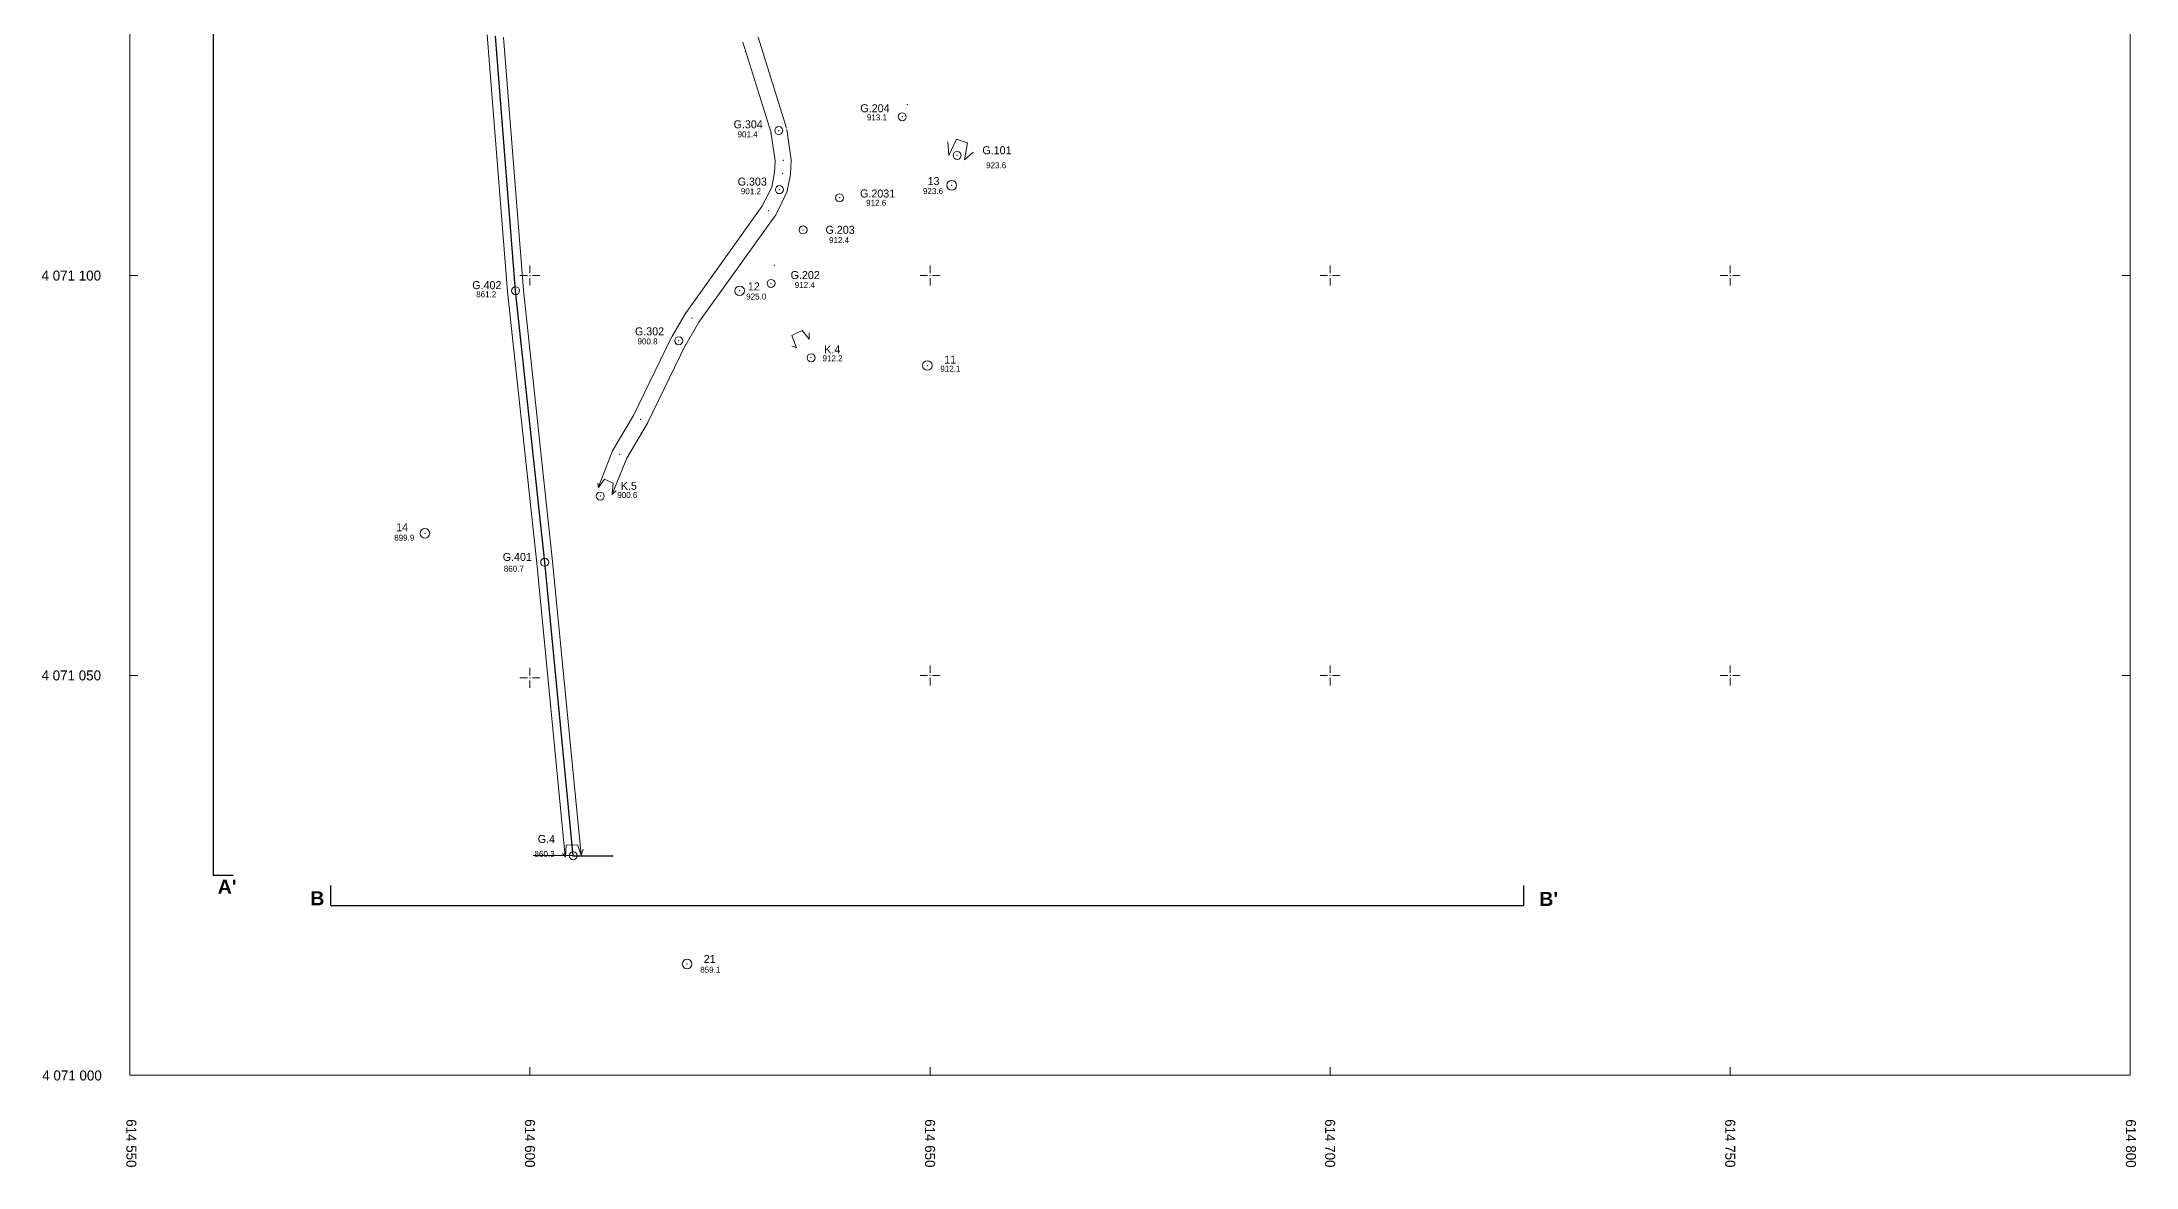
# Model space of a CAD drawing. Header units: millimetres. Extents: x 614539 to 614810, y 4070989 to 4071354.
# Drawn here: x 614539 to 614800.7, y 4070988.5 to 4071129.2 of the extents above; entities that cross this region are included whole.
import ezdxf

# ---------------------------------------------------------------- set-up
doc = ezdxf.new("R2010")
doc.units = ezdxf.units.MM
doc.header["$LTSCALE"] = 5
doc.layers.get('0').update_dxf_attribs({"color": 5, "lineweight": 0, "true_color": 0x0000ff})
for name, color, linetype, lineweight, true_color in [('BULUT3', 3, 'Continuous', 0, 0x00ff00), ('BULUT4', 4, 'Continuous', 0, 0x00ffff), ('GEOFENCE', 2, 'Continuous', 25, 0xffff00), ('GRID', 2, 'Continuous', 0, 0xffff00), ('INIT_COORD', 2, 'Continuous', 25, 0xffff00), ('KOORDÄ°NAT', 4, 'Continuous', 30, 0x00ffff), ('NADI', 7, 'Continuous', 0, 0xffffff), ('NKOT', 1, 'Continuous', 0, 0xff0000), ('NOKTA', 30, 'Continuous', 0, 0xff7f00), ('PAFTA', 3, 'Continuous', 0, 0x00ff00), ('POL', 2, 'Continuous', 0, 0xffff00)]:
    doc.layers.add(name, color=color, linetype=linetype, lineweight=lineweight, true_color=true_color)
doc.styles.add('textstyle10', font='')
doc.styles.add('textstyle11', font='')
doc.styles.add('textstyle16', font='')
doc.styles.add('textstyle168', font='')
doc.styles.add('textstyle17', font='')
doc.styles.add('textstyle18', font='')
doc.styles.add('textstyle186', font='')
doc.styles.add('textstyle187', font='')
doc.styles.add('textstyle188', font='')
doc.styles.add('textstyle189', font='')
doc.styles.add('textstyle19', font='')
doc.styles.add('textstyle190', font='')
doc.styles.add('textstyle191', font='')
doc.styles.add('textstyle194', font='')
doc.styles.add('textstyle195', font='')
doc.styles.add('textstyle2', font='')
doc.styles.add('textstyle20', font='')
doc.styles.add('textstyle201', font='')
doc.styles.add('textstyle202', font='')
doc.styles.add('textstyle203', font='')
doc.styles.add('textstyle21', font='')
doc.styles.add('textstyle22', font='')
doc.styles.add('textstyle23', font='')
doc.styles.add('textstyle24', font='')
doc.styles.add('textstyle25', font='')
doc.styles.add('textstyle26', font='')
doc.styles.add('textstyle27', font='')
doc.styles.add('textstyle28', font='')
doc.styles.add('textstyle3', font='')
doc.styles.add('textstyle31', font='')
doc.styles.add('textstyle32', font='')
doc.styles.add('textstyle33', font='')
doc.styles.add('textstyle34', font='')
doc.styles.add('textstyle35', font='')
doc.styles.add('textstyle36', font='')
doc.styles.add('textstyle37', font='')
doc.styles.add('textstyle38', font='')
doc.styles.add('textstyle4', font='')
doc.styles.add('textstyle59', font='')
doc.styles.add('textstyle6', font='')
doc.styles.add('textstyle60', font='')
doc.styles.add('textstyle61', font='')
doc.styles.add('textstyle62', font='')
doc.styles.add('textstyle63', font='')
doc.styles.add('textstyle64', font='')
doc.styles.add('textstyle7', font='')
doc.styles.add('textstyle8', font='')
doc.styles.add('textstyle9', font='')
doc.styles.get('textstyle10').set_extended_font_data('textstyle10')
doc.styles.get('textstyle11').set_extended_font_data('textstyle11')
doc.styles.get('textstyle16').set_extended_font_data('textstyle16')
doc.styles.get('textstyle168').set_extended_font_data('textstyle168')
doc.styles.get('textstyle17').set_extended_font_data('textstyle17')
doc.styles.get('textstyle18').set_extended_font_data('textstyle18')
doc.styles.get('textstyle186').set_extended_font_data('textstyle186')
doc.styles.get('textstyle187').set_extended_font_data('textstyle187')
doc.styles.get('textstyle188').set_extended_font_data('textstyle188')
doc.styles.get('textstyle189').set_extended_font_data('textstyle189')
doc.styles.get('textstyle19').set_extended_font_data('textstyle19')
doc.styles.get('textstyle190').set_extended_font_data('textstyle190')
doc.styles.get('textstyle191').set_extended_font_data('textstyle191')
doc.styles.get('textstyle194').set_extended_font_data('textstyle194')
doc.styles.get('textstyle195').set_extended_font_data('textstyle195')
doc.styles.get('textstyle2').set_extended_font_data('textstyle2')
doc.styles.get('textstyle20').set_extended_font_data('textstyle20')
doc.styles.get('textstyle201').set_extended_font_data('arialbd.ttf', bold=True)
doc.styles.get('textstyle202').set_extended_font_data('arialbd.ttf', bold=True)
doc.styles.get('textstyle203').set_extended_font_data('arialbd.ttf', bold=True)
doc.styles.get('textstyle21').set_extended_font_data('textstyle21')
doc.styles.get('textstyle22').set_extended_font_data('textstyle22')
doc.styles.get('textstyle23').set_extended_font_data('textstyle23')
doc.styles.get('textstyle24').set_extended_font_data('textstyle24')
doc.styles.get('textstyle25').set_extended_font_data('textstyle25')
doc.styles.get('textstyle26').set_extended_font_data('textstyle26')
doc.styles.get('textstyle27').set_extended_font_data('textstyle27')
doc.styles.get('textstyle28').set_extended_font_data('textstyle28')
doc.styles.get('textstyle3').set_extended_font_data('textstyle3')
doc.styles.get('textstyle31').set_extended_font_data('textstyle31')
doc.styles.get('textstyle32').set_extended_font_data('textstyle32')
doc.styles.get('textstyle33').set_extended_font_data('textstyle33')
doc.styles.get('textstyle34').set_extended_font_data('textstyle34')
doc.styles.get('textstyle35').set_extended_font_data('textstyle35')
doc.styles.get('textstyle36').set_extended_font_data('textstyle36')
doc.styles.get('textstyle37').set_extended_font_data('textstyle37')
doc.styles.get('textstyle38').set_extended_font_data('textstyle38')
doc.styles.get('textstyle4').set_extended_font_data('textstyle4')
doc.styles.get('textstyle59').set_extended_font_data('textstyle59')
doc.styles.get('textstyle6').set_extended_font_data('textstyle6')
doc.styles.get('textstyle60').set_extended_font_data('textstyle60')
doc.styles.get('textstyle61').set_extended_font_data('textstyle61')
doc.styles.get('textstyle62').set_extended_font_data('textstyle62')
doc.styles.get('textstyle63').set_extended_font_data('textstyle63')
doc.styles.get('textstyle64').set_extended_font_data('textstyle64')
doc.styles.get('textstyle7').set_extended_font_data('textstyle7')
doc.styles.get('textstyle8').set_extended_font_data('textstyle8')
doc.styles.get('textstyle9').set_extended_font_data('textstyle9')

# ---------------------------------------------------------------- blocks, each defined once
blk = doc.blocks.new('70')
at = {"layer": 'POL', "lineweight": 0}
blk.add_circle((0, 0), 1.2, dxfattribs=at)
blk = doc.blocks.new('240')
at = {"layer": 'GRID', "lineweight": 0}
for p, q in [((-1.25, 0), (-0.3125, 0)), ((0, 1.25), (0, 0.3125)), ((0.3125, 0), (1.25, 0)), ((0, -0.3125), (0, -1.25))]:
    blk.add_line(p, q, dxfattribs=at)
blk.add_point((0, 0), dxfattribs=at)

msp = doc.modelspace()

# ---------------------------------------------------------------- linework, layer by layer
at = {"lineweight": 20}
for p, q in [((614652.22, 4071116.74), (614652.37, 4071115.02)), ((614652.37, 4071115.02), (614653.3, 4071117.06)), ((614653.3, 4071117.06), (614654.67, 4071116.6)), ((614654.67, 4071116.6), (614654.31, 4071114.49)), ((614654.31, 4071114.49), (614655.38, 4071115.42)), ((614632.74, 4071092.53), (614634.03, 4071093.14)), ((614633.31, 4071090.98), (614632.74, 4071092.53)), ((614634.03, 4071093.14), (614634.89, 4071092.06)), ((614634.89, 4071092.06), (614634.91, 4071092.83)), ((614632.74, 4071091.22), (614633.31, 4071090.98)), ((614608.55, 4071073.51), (614609.32, 4071074.53)), ((614609.32, 4071074.53), (614610.38, 4071074.06)), ((614608.47, 4071074.05), (614608.55, 4071073.51)), ((614610.38, 4071074.06), (614610.26, 4071072.66)), ((614610.26, 4071072.66), (614610.77, 4071073.07))]:
    msp.add_line(p, q, dxfattribs=at)
at = {"layer": 'BULUT3', "lineweight": 20}
for p, q in [((614630.14, 4071117.84), (614626.62, 4071129.21)), ((614632.05, 4071118.43), (614628.53, 4071129.8)), ((614630.66, 4071114.37), (614630.11, 4071117.99)), ((614632.66, 4071114.47), (614632.09, 4071118.29)), ((614630.58, 4071112.91), (614630.66, 4071114.37)), ((614632.57, 4071112.66), (614632.66, 4071114.47)), ((614628.99, 4071108.66), (614630.21, 4071111.08)), ((614630.21, 4071111.08), (614630.58, 4071112.91)), ((614632.12, 4071110.42), (614632.57, 4071112.66)), ((614619.43, 4071095.25), (614628.99, 4071108.66)), ((614630.71, 4071107.62), (614632.12, 4071110.42)), ((614621.11, 4071094.17), (614630.71, 4071107.62)), ((614617.74, 4071092.35), (614619.43, 4071095.25)), ((614619.47, 4071091.35), (614621.11, 4071094.17)), ((614612.94, 4071082.5), (614617.71, 4071092.29)), ((614614.7, 4071081.55), (614619.5, 4071091.41)), ((614610.32, 4071078.11), (614612.94, 4071082.5)), ((614612.09, 4071077.17), (614614.7, 4071081.55)), ((614608.56, 4071073.57), (614610.32, 4071078.11)), ((614610.26, 4071072.67), (614612.09, 4071077.17))]:
    msp.add_line(p, q, dxfattribs=at)
at = {"layer": 'BULUT4', "lineweight": 20}
for p, q in [((614597.2, 4071098.02), (614594.67, 4071130.1)), ((614599.2, 4071098.2), (614596.71, 4071129.76)), ((614600.85, 4071064.05), (614597.2, 4071098.02)), ((614602.83, 4071064.25), (614599.2, 4071098.2)), ((614604.4, 4071027.36), (614600.85, 4071064.05)), ((614606.4, 4071027.56), (614602.83, 4071064.25)), ((614604.07, 4071027.75), (614604.43, 4071027.32)), ((614604.43, 4071027.32), (614604.53, 4071028.79)), ((614604.53, 4071028.79), (614605.96, 4071028.82)), ((614605.96, 4071028.82), (614606.39, 4071027.51)), ((614606.39, 4071027.51), (614606.67, 4071028.27))]:
    msp.add_line(p, q, dxfattribs=at)
at = {"layer": 'GEOFENCE'}
for p, q in [((614598.2, 4071098.11), (614595.69, 4071129.93)), ((614601.84, 4071064.15), (614598.2, 4071098.11)), ((614605.4, 4071027.46), (614601.84, 4071064.15)), ((614605.4, 4071027.46), (614600.4, 4071027.47)), ((614605.4, 4071027.46), (614610.4, 4071027.46))]:
    msp.add_line(p, q, dxfattribs=at)
msp.add_point((614605.4, 4071027.46), dxfattribs=at)
at = {"layer": 'GRID', "lineweight": 20}
for p, q in [((614550, 4071100), (614551, 4071100)), ((614800, 4071100), (614799, 4071100)), ((614550, 4071050), (614551, 4071050)), ((614800, 4071050), (614799, 4071050)), ((614600, 4071000), (614600, 4071001)), ((614650, 4071000), (614650, 4071001)), ((614700, 4071000), (614700, 4071001)), ((614750, 4071000), (614750, 4071001))]:
    msp.add_line(p, q, dxfattribs=at)
at = {"layer": 'INIT_COORD'}
msp.add_point((614605.4, 4071027.46), dxfattribs=at)
at = {"layer": 'KOORDÄ°NAT', "linetype": 'Continuous'}
for p, q in [((614560.42, 4071315.17), (614560.42, 4071025.01)), ((614560.42, 4071025.01), (614562.92, 4071025.01)), ((614575.1, 4071021.24), (614575.1, 4071023.74)), ((614724.23, 4071021.24), (614724.23, 4071023.74)), ((614575.1, 4071021.24), (614724.23, 4071021.24))]:
    msp.add_line(p, q, dxfattribs=at)
at = {"layer": 'NOKTA', "lineweight": 20}
for p in [(614626.9, 4071128.02), (614647.15, 4071121.39), (614646.53, 4071119.87), (614631.1, 4071118.14), (614631.66, 4071114.42), (614653.39, 4071115.03), (614631.58, 4071112.79), (614631.17, 4071110.75), (614638.7, 4071109.73), (614629.85, 4071108.14), (614634.13, 4071105.72), (614630.53, 4071101.27), (614598.2, 4071098.11), (614630.13, 4071099.03), (614620.27, 4071094.71), (614618.6, 4071091.85), (614633.27, 4071091.05), (614634.87, 4071092.15), (614635.14, 4071089.73), (614613.82, 4071082.02), (614611.2, 4071077.64), (614608.56, 4071073.57), (614608.78, 4071072.43), (614610.26, 4071072.67), (614601.84, 4071064.15), (614605.4, 4071027.46)]:
    msp.add_point(p, dxfattribs=at)
at = {"layer": 'PAFTA', "lineweight": 20}
for p, q in [((614550, 4071350), (614550, 4071000)), ((614800, 4071000), (614800, 4071350)), ((614550, 4071000), (614800, 4071000))]:
    msp.add_line(p, q, dxfattribs=at)
at = {"layer": 'POL', "lineweight": 20}
for centre in [(614646.53, 4071119.87), (614631.1, 4071118.14), (614653.39, 4071115.03), (614631.17, 4071110.75), (614638.7, 4071109.73), (614634.13, 4071105.72), (614598.2, 4071098.11), (614630.13, 4071099.03), (614618.6, 4071091.85), (614635.14, 4071089.73), (614608.78, 4071072.43), (614601.84, 4071064.15), (614605.4, 4071027.46)]:
    msp.add_circle(centre, 0.5, dxfattribs=at)
for p in [(614652.7, 4071111.29), (614626.2, 4071098.1), (614649.67, 4071088.76), (614586.87, 4071067.77), (614619.64, 4071013.91)]:
    msp.add_point(p, dxfattribs=at)

# ---------------------------------------------------------------- block references
at = {"layer": 'GRID', "lineweight": 20}
for p in [(614600, 4071100), (614650, 4071100), (614700, 4071100), (614750, 4071100), (614600, 4071049.69), (614650, 4071050), (614700, 4071050), (614750, 4071050)]:
    msp.add_blockref('240', p, dxfattribs=at)
at = {"layer": 'POL', "lineweight": 20, "xscale": 0.5, "yscale": 0.5}
for p in [(614652.7, 4071111.29), (614626.2, 4071098.1), (614649.67, 4071088.76), (614586.87, 4071067.77), (614619.64, 4071013.91)]:
    msp.add_blockref('70', p, dxfattribs=at)

# ---------------------------------------------------------------- texts
at = {"layer": 'KOORDÄ°NAT', "linetype": 'Continuous'}
for s, style, p in [("A'", 'textstyle201', (614560.98, 4071022.71)), ('B', 'textstyle203', (614572.54, 4071021.26)), ("B'", 'textstyle202', (614726.14, 4071021.18))]:
    msp.add_text(s, height=1.75, dxfattribs=dict(at, style=style)).set_placement(p)
at = {"layer": 'NADI', "lineweight": 20}
for s, style, p in [('G.204', 'textstyle64', (614641.3, 4071120.43)), ('G.304', 'textstyle38', (614625.45, 4071118.42)), ('G.101', 'textstyle28', (614656.54, 4071115.18)), ('G.303', 'textstyle36', (614625.96, 4071111.26)), ('13', 'textstyle16', (614649.7, 4071111.32)), ('G.2031', 'textstyle62', (614641.26, 4071109.77)), ('G.203', 'textstyle60', (614636.94, 4071105.23)), ('G.202', 'textstyle24', (614632.58, 4071099.57)), ('G.402', 'textstyle191', (614592.79, 4071098.31)), ('12', 'textstyle26', (614627.23, 4071098.15)), ('G.302', 'textstyle34', (614613.12, 4071092.53)), ('K.4', 'textstyle18', (614636.78, 4071090.27)), ('11', 'textstyle22', (614651.77, 4071089)), ('K.5', 'textstyle20', (614611.36, 4071073.21)), ('14', 'textstyle32', (614583.28, 4071068.04)), ('G.401', 'textstyle189', (614596.6, 4071064.32)), ('G.4', 'textstyle187', (614600.98, 4071029.05)), ('21', 'textstyle195', (614621.72, 4071014.05))]:
    msp.add_text(s, height=1, dxfattribs=dict(at, style=style)).set_placement(p)
at = {"layer": 'NKOT', "lineweight": 20}
for s, style, p in [('913.1', 'textstyle63', (614642.11, 4071119.41)), ('901.4', 'textstyle37', (614625.95, 4071117.29)), ('923.6', 'textstyle27', (614657.01, 4071113.43)), ('901.2', 'textstyle35', (614626.36, 4071110.18)), ('923.6', 'textstyle168', (614649.12, 4071110.2)), ('912.6', 'textstyle61', (614642.01, 4071108.73)), ('912.4', 'textstyle59', (614637.38, 4071104.07)), ('861.2', 'textstyle190', (614593.28, 4071097.29)), ('925.0', 'textstyle25', (614627.03, 4071097.01)), ('912.4', 'textstyle23', (614633.09, 4071098.46)), ('900.8', 'textstyle33', (614613.44, 4071091.4)), ('912.2', 'textstyle17', (614636.56, 4071089.29)), ('912.1', 'textstyle21', (614651.29, 4071087.98)), ('900.6', 'textstyle19', (614610.91, 4071072.19)), ('899.9', 'textstyle31', (614583.03, 4071066.85)), ('860.7', 'textstyle188', (614596.73, 4071062.97)), ('860.3', 'textstyle186', (614600.57, 4071027.3)), ('859.1', 'textstyle194', (614621.28, 4071012.82))]:
    msp.add_text(s, height=0.75, dxfattribs=dict(at, style=style)).set_placement(p)
at = {"layer": 'PAFTA', "lineweight": 20}
for s, style, p in [('4 071 100', 'textstyle11', (614538.96, 4071099.38)), ('4 071 050', 'textstyle10', (614538.96, 4071049.38)), ('4 071 000', 'textstyle3', (614539.05, 4070999.35))]:
    msp.add_text(s, height=1.25, dxfattribs=dict(at, style=style)).set_placement(p)
for s, rotation, style, p in [('614 550', 270, 'textstyle2', (614549.56, 4070994.51)), ('614 600', -90, 'textstyle6', (614599.38, 4070994.51)), ('614 650', -90, 'textstyle7', (614649.38, 4070994.51)), ('614 700', -90, 'textstyle8', (614699.38, 4070994.51)), ('614 750', -90, 'textstyle9', (614749.38, 4070994.51)), ('614 800', 270, 'textstyle4', (614799.46, 4070994.49))]:
    msp.add_text(s, height=1.25, rotation=rotation, dxfattribs=dict(at, style=style)).set_placement(p)

doc.saveas('drawing.dxf')
